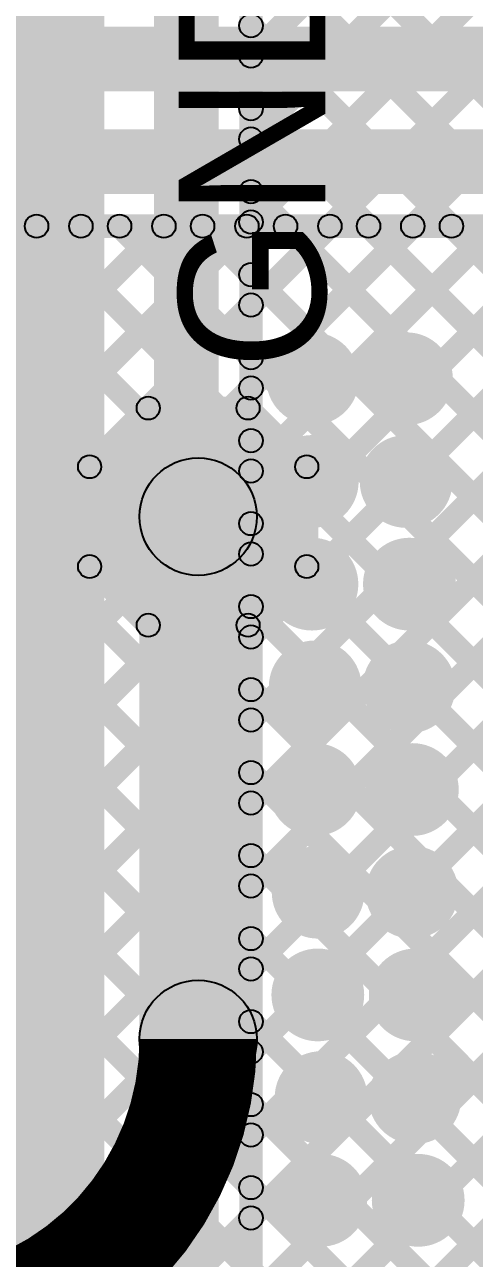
# Model space of a CAD drawing. Header units: millimetres. Extents: x -0.24 to 2.5, y 0 to 2.55.
# Drawn here: x 1.4089 to 1.5621, y 0.7962 to 1.2167 of the extents above; entities that cross this region are included whole.
import ezdxf

# ---------------------------------------------------------------- set-up
doc = ezdxf.new("R2010")
doc.units = ezdxf.units.MM
doc.header["$MEASUREMENT"] = 0
for name, color, linetype in [('BottomLayer', 5, 'Continuous'), ('BottomSolder', 6, 'Continuous'), ('TopLayer', 1, 'Continuous'), ('TopOverlay', 2, 'Continuous'), ('TopPaste', 8, 'Continuous'), ('TopSolder', 216, 'Continuous'), ('ViaHoleLayer', 16, 'Continuous')]:
    doc.layers.add(name, color=color, linetype=linetype)

# ---------------------------------------------------------------- blocks, each defined once
blk = doc.blocks.new('TEST_POINT_93')
at = {"layer": 'TopLayer'}
blk.add_hatch(color=1, dxfattribs=at).paths.add_polyline_path([(0.015, 0.03), (-0.015, 0.03), (-0.03, 0.015), (-0.03, -0.015), (-0.015, -0.03), (0.015, -0.03), (0.03, -0.015), (0.03, 0.015)])
at = {"layer": 'TopOverlay'}
for points in [[(-0.03422, 0.01422), (-0.03978, 0.01978), (-0.01978, 0.03978), (-0.01422, 0.03422)], [(-0.017, 0.03306), (-0.017, 0.04094), (0.017, 0.04094), (0.017, 0.03306)], [(-0.017, 0.03306), (-0.017, 0.04094), (0.017, 0.04094), (0.017, 0.03306)], [(0.01422, 0.03422), (0.01978, 0.03978), (0.03978, 0.01978), (0.03422, 0.01422)], [(-0.03306, -0.017), (-0.04094, -0.017), (-0.04094, 0.017), (-0.03306, 0.017)], [(0.04094, -0.017), (0.03306, -0.017), (0.03306, 0.017), (0.04094, 0.017)], [(-0.03978, -0.01978), (-0.03422, -0.01422), (-0.01422, -0.03422), (-0.01978, -0.03978)], [(0.01978, -0.03978), (0.01422, -0.03422), (0.03422, -0.01422), (0.03978, -0.01978)], [(-0.017, -0.04094), (-0.017, -0.03306), (0.017, -0.03306), (0.017, -0.04094)], [(-0.017, -0.04094), (-0.017, -0.03306), (0.017, -0.03306), (0.017, -0.04094)]]:
    blk.add_hatch(color=2, dxfattribs=at).paths.add_polyline_path(points)
h = blk.add_hatch(color=2, dxfattribs=at)
edge = h.paths.add_edge_path()
edge.add_arc((-0.017, 0.037), 0.00394, 0, 360)
h = blk.add_hatch(color=2, dxfattribs=at)
edge = h.paths.add_edge_path()
edge.add_arc((-0.017, 0.037), 0.00394, 0, 360)
h = blk.add_hatch(color=2, dxfattribs=at)
edge = h.paths.add_edge_path()
edge.add_arc((-0.017, 0.037), 0.00394, 0, 360)
h = blk.add_hatch(color=2, dxfattribs=at)
edge = h.paths.add_edge_path()
edge.add_arc((0.017, 0.037), 0.00394, 0, 360)
h = blk.add_hatch(color=2, dxfattribs=at)
edge = h.paths.add_edge_path()
edge.add_arc((0.017, 0.037), 0.00394, 0, 360)
h = blk.add_hatch(color=2, dxfattribs=at)
edge = h.paths.add_edge_path()
edge.add_arc((0.017, 0.037), 0.00394, 0, 360)
h = blk.add_hatch(color=2, dxfattribs=at)
edge = h.paths.add_edge_path()
edge.add_arc((-0.037, 0.017), 0.00394, 0, 360)
h = blk.add_hatch(color=2, dxfattribs=at)
edge = h.paths.add_edge_path()
edge.add_arc((-0.037, 0.017), 0.00394, 0, 360)
h = blk.add_hatch(color=2, dxfattribs=at)
edge = h.paths.add_edge_path()
edge.add_arc((0.037, 0.017), 0.00394, 0, 360)
h = blk.add_hatch(color=2, dxfattribs=at)
edge = h.paths.add_edge_path()
edge.add_arc((0.037, 0.017), 0.00394, 0, 360)
h = blk.add_hatch(color=2, dxfattribs=at)
edge = h.paths.add_edge_path()
edge.add_arc((-0.037, -0.017), 0.00394, 0, 360)
h = blk.add_hatch(color=2, dxfattribs=at)
edge = h.paths.add_edge_path()
edge.add_arc((-0.037, -0.017), 0.00394, 0, 360)
h = blk.add_hatch(color=2, dxfattribs=at)
edge = h.paths.add_edge_path()
edge.add_arc((0.037, -0.017), 0.00394, 0, 360)
h = blk.add_hatch(color=2, dxfattribs=at)
edge = h.paths.add_edge_path()
edge.add_arc((0.037, -0.017), 0.00394, 0, 360)
h = blk.add_hatch(color=2, dxfattribs=at)
edge = h.paths.add_edge_path()
edge.add_arc((-0.017, -0.037), 0.00394, 0, 360)
h = blk.add_hatch(color=2, dxfattribs=at)
edge = h.paths.add_edge_path()
edge.add_arc((-0.017, -0.037), 0.00394, 0, 360)
h = blk.add_hatch(color=2, dxfattribs=at)
edge = h.paths.add_edge_path()
edge.add_arc((-0.017, -0.037), 0.00394, 0, 360)
h = blk.add_hatch(color=2, dxfattribs=at)
edge = h.paths.add_edge_path()
edge.add_arc((0.017, -0.037), 0.00394, 0, 360)
h = blk.add_hatch(color=2, dxfattribs=at)
edge = h.paths.add_edge_path()
edge.add_arc((0.017, -0.037), 0.00394, 0, 360)
h = blk.add_hatch(color=2, dxfattribs=at)
edge = h.paths.add_edge_path()
edge.add_arc((0.017, -0.037), 0.00394, 0, 360)
at = {"layer": 'TopPaste'}
blk.add_hatch(color=8, dxfattribs=at).paths.add_polyline_path([(0.015, 0.03), (-0.015, 0.03), (-0.03, 0.015), (-0.03, -0.015), (-0.015, -0.03), (0.015, -0.03), (0.03, -0.015), (0.03, 0.015)])
at = {"layer": 'TopSolder'}
blk.add_hatch(color=216, dxfattribs=at).paths.add_polyline_path([(0.017, 0.034), (-0.017, 0.034), (-0.034, 0.017), (-0.034, -0.017), (-0.017, -0.034), (0.017, -0.034), (0.034, -0.017), (0.034, 0.017)])
at = {"layer": 'TopOverlay'}
for centre in [(-0.017, 0.037), (-0.017, 0.037), (-0.017, 0.037), (0.017, 0.037), (0.017, 0.037), (0.017, 0.037), (-0.037, 0.017), (-0.037, 0.017), (0.037, 0.017), (0.037, 0.017), (-0.037, -0.017), (-0.037, -0.017), (0.037, -0.017), (0.037, -0.017), (-0.017, -0.037), (-0.017, -0.037), (-0.017, -0.037), (0.017, -0.037), (0.017, -0.037), (0.017, -0.037)]:
    blk.add_circle(centre, 0.00394, dxfattribs=at)

msp = doc.modelspace()

# ---------------------------------------------------------------- hatches: boundary and pattern name
at = {"layer": 'BottomLayer'}
for points in [[(1.398, 0.744), (1.436, 0.744), (1.436, 2.182), (1.398, 2.182)], [(1.48883, 1.14658), (1.48317, 1.15223), (1.90677, 1.57583), (1.91242, 1.57017)], [(1.48883, 1.20315), (1.48317, 1.2088), (1.8502, 1.57583), (1.85585, 1.57017)], [(1.48883, 1.11829), (1.48317, 1.12395), (1.93505, 1.57583), (1.94071, 1.57017)], [(1.48883, 1.17486), (1.48317, 1.18052), (1.87848, 1.57583), (1.88414, 1.57017)], [(1.48883, 1.09001), (1.48317, 1.09566), (1.94217, 1.55466), (1.94783, 1.54901)], [(1.48883, 1.06172), (1.48317, 1.06738), (1.94217, 1.52638), (1.94783, 1.52072)], [(1.48883, 1.03344), (1.48317, 1.0391), (1.94217, 1.4981), (1.94783, 1.49244)], [(1.48883, 1.00515), (1.48317, 1.01081), (1.96557, 1.49321), (1.97123, 1.48756)], [(1.48883, 0.9203), (1.48317, 0.92596), (2.01956, 1.46235), (2.02522, 1.45669)], [(1.48883, 0.89202), (1.48317, 0.89767), (2.04784, 1.46235), (2.0535, 1.45669)], [(1.48883, 0.97687), (1.48317, 0.98253), (1.95761, 1.45696), (1.96326, 1.4513)], [(1.48883, 0.94859), (1.48317, 0.95424), (1.97344, 1.44451), (1.9791, 1.43886)], [(1.475, 0.779), (1.453, 0.779), (1.453, 1.434), (1.475, 1.434)], [(1.49, 0.779), (1.482, 0.779), (1.482, 1.434), (1.49, 1.434)], [(1.48883, 0.86373), (1.48317, 0.86939), (2.04917, 1.43539), (2.05483, 1.42973)], [(1.48883, 0.83545), (1.48317, 0.84111), (2.05385, 1.41178), (2.05951, 1.40613)], [(1.48883, 0.80716), (1.48317, 0.81282), (2.06698, 1.39663), (2.07264, 1.39098)], [(1.48883, 0.77888), (1.48317, 0.78454), (1.99157, 1.29294), (1.99723, 1.28728)], [(1.48317, 1.27008), (1.48883, 1.27574), (2.05174, 0.71283), (2.04608, 0.70717)], [(1.49351, 0.75528), (1.48785, 0.76093), (1.99317, 1.26625), (1.99883, 1.2606)], [(1.48317, 1.2418), (1.48883, 1.24745), (2.02345, 0.71283), (2.0178, 0.70717)], [(1.5057, 0.73918), (1.50004, 0.74484), (1.99317, 1.23797), (1.99883, 1.23231)], [(1.48317, 1.21351), (1.48883, 1.21917), (1.99517, 0.71283), (1.98951, 0.70717)], [(1.48317, 1.18523), (1.48883, 1.19089), (1.97583, 0.70389), (1.97017, 0.69823)], [(1.48317, 1.15695), (1.48883, 1.1626), (1.9526, 0.69883), (1.94695, 0.69317)], [(1.48317, 1.12866), (1.48883, 1.13432), (1.92432, 0.69883), (1.91866, 0.69317)], [(1.48317, 1.10038), (1.48883, 1.10603), (1.91003, 0.68483), (1.90438, 0.67917)], [(1.48317, 1.07209), (1.48883, 1.07775), (1.88766, 0.67891), (1.88201, 0.67326)], [(1.48317, 1.04381), (1.48883, 1.04947), (1.87514, 0.66315), (1.86948, 0.6575)], [(1.48317, 1.01553), (1.48883, 1.02118), (1.89971, 0.6103), (1.89405, 0.60465)], [(1.48317, 0.98724), (1.48883, 0.9929), (1.88091, 0.60081), (1.87526, 0.59516)], [(1.48317, 0.95896), (1.48883, 0.96461), (1.87071, 0.58274), (1.86505, 0.57708)], [(1.48317, 0.93067), (1.48883, 0.93633), (2.00683, 0.41833), (2.00117, 0.41267)], [(1.48317, 0.90239), (1.48883, 0.90805), (2.00683, 0.39005), (2.00117, 0.38439)], [(1.48317, 0.8741), (1.48883, 0.87976), (2.00683, 0.36176), (2.00117, 0.3561)], [(1.48317, 0.84582), (1.48883, 0.85148), (2.00683, 0.33348), (2.00117, 0.32782)], [(1.48317, 0.81754), (1.48883, 0.82319), (1.57897, 0.73305), (1.57331, 0.7274)]]:
    msp.add_hatch(color=5, dxfattribs=at).paths.add_polyline_path(points)
h = msp.add_hatch(color=5, dxfattribs=at)
edge = h.paths.add_edge_path()
edge.add_arc((1.486, 1.21634), 0.004, 0, 360)
h = msp.add_hatch(color=5, dxfattribs=at)
edge = h.paths.add_edge_path()
edge.add_arc((1.486, 1.20597), 0.004, 0, 360)
h = msp.add_hatch(color=5, dxfattribs=at)
edge = h.paths.add_edge_path()
edge.add_arc((1.486, 1.18806), 0.004, 0, 360)
h = msp.add_hatch(color=5, dxfattribs=at)
edge = h.paths.add_edge_path()
edge.add_arc((1.486, 1.17769), 0.004, 0, 360)
h = msp.add_hatch(color=5, dxfattribs=at)
edge = h.paths.add_edge_path()
edge.add_arc((1.486, 1.15977), 0.004, 0, 360)
h = msp.add_hatch(color=5, dxfattribs=at)
edge = h.paths.add_edge_path()
edge.add_arc((1.486, 1.1494), 0.004, 0, 360)
h = msp.add_hatch(color=5, dxfattribs=at)
edge = h.paths.add_edge_path()
edge.add_arc((1.486, 1.13149), 0.004, 0, 360)
h = msp.add_hatch(color=5, dxfattribs=at)
edge = h.paths.add_edge_path()
edge.add_arc((1.486, 1.12112), 0.004, 0, 360)
h = msp.add_hatch(color=5, dxfattribs=at)
edge = h.paths.add_edge_path()
edge.add_arc((1.486, 1.1032), 0.004, 0, 360)
h = msp.add_hatch(color=5, dxfattribs=at)
edge = h.paths.add_edge_path()
edge.add_arc((1.507, 1.096), 0.01181, 0, 360)
h = msp.add_hatch(color=5, dxfattribs=at)
edge = h.paths.add_edge_path()
edge.add_arc((1.539, 1.096), 0.01181, 0, 360)
h = msp.add_hatch(color=5, dxfattribs=at)
edge = h.paths.add_edge_path()
edge.add_arc((1.486, 1.09284), 0.004, 0, 360)
h = msp.add_hatch(color=5, dxfattribs=at)
edge = h.paths.add_edge_path()
edge.add_arc((1.486, 1.07492), 0.004, 0, 360)
h = msp.add_hatch(color=5, dxfattribs=at)
edge = h.paths.add_edge_path()
edge.add_arc((1.50689, 1.061), 0.01181, 0, 360)
h = msp.add_hatch(color=5, dxfattribs=at)
edge = h.paths.add_edge_path()
edge.add_arc((1.53889, 1.061), 0.01181, 0, 360)
h = msp.add_hatch(color=5, dxfattribs=at)
edge = h.paths.add_edge_path()
edge.add_arc((1.486, 1.06455), 0.004, 0, 360)
h = msp.add_hatch(color=5, dxfattribs=at)
edge = h.paths.add_edge_path()
edge.add_arc((1.486, 1.04664), 0.004, 0, 360)
h = msp.add_hatch(color=5, dxfattribs=at)
edge = h.paths.add_edge_path()
edge.add_arc((1.486, 1.03627), 0.004, 0, 360)
h = msp.add_hatch(color=5, dxfattribs=at)
edge = h.paths.add_edge_path()
edge.add_arc((1.50678, 1.026), 0.01181, 0, 360)
h = msp.add_hatch(color=5, dxfattribs=at)
edge = h.paths.add_edge_path()
edge.add_arc((1.54, 1.026), 0.01181, 0, 360)
h = msp.add_hatch(color=5, dxfattribs=at)
edge = h.paths.add_edge_path()
edge.add_arc((1.486, 1.01835), 0.004, 0, 360)
h = msp.add_hatch(color=5, dxfattribs=at)
edge = h.paths.add_edge_path()
edge.add_arc((1.486, 1.00798), 0.004, 0, 360)
h = msp.add_hatch(color=5, dxfattribs=at)
edge = h.paths.add_edge_path()
edge.add_arc((1.50789, 0.991), 0.01181, 0, 360)
h = msp.add_hatch(color=5, dxfattribs=at)
edge = h.paths.add_edge_path()
edge.add_arc((1.53989, 0.991), 0.01181, 0, 360)
h = msp.add_hatch(color=5, dxfattribs=at)
edge = h.paths.add_edge_path()
edge.add_arc((1.486, 0.99007), 0.004, 0, 360)
h = msp.add_hatch(color=5, dxfattribs=at)
edge = h.paths.add_edge_path()
edge.add_arc((1.486, 0.9797), 0.004, 0, 360)
h = msp.add_hatch(color=5, dxfattribs=at)
edge = h.paths.add_edge_path()
edge.add_arc((1.50778, 0.956), 0.01181, 0, 360)
h = msp.add_hatch(color=5, dxfattribs=at)
edge = h.paths.add_edge_path()
edge.add_arc((1.541, 0.956), 0.01181, 0, 360)
h = msp.add_hatch(color=5, dxfattribs=at)
edge = h.paths.add_edge_path()
edge.add_arc((1.486, 0.96179), 0.004, 0, 360)
h = msp.add_hatch(color=5, dxfattribs=at)
edge = h.paths.add_edge_path()
edge.add_arc((1.486, 0.95141), 0.004, 0, 360)
h = msp.add_hatch(color=5, dxfattribs=at)
edge = h.paths.add_edge_path()
edge.add_arc((1.486, 0.9335), 0.004, 0, 360)
h = msp.add_hatch(color=5, dxfattribs=at)
edge = h.paths.add_edge_path()
edge.add_arc((1.50889, 0.921), 0.01181, 0, 360)
h = msp.add_hatch(color=5, dxfattribs=at)
edge = h.paths.add_edge_path()
edge.add_arc((1.54089, 0.921), 0.01181, 0, 360)
h = msp.add_hatch(color=5, dxfattribs=at)
edge = h.paths.add_edge_path()
edge.add_arc((1.486, 0.92313), 0.004, 0, 360)
h = msp.add_hatch(color=5, dxfattribs=at)
edge = h.paths.add_edge_path()
edge.add_arc((1.486, 0.90522), 0.004, 0, 360)
h = msp.add_hatch(color=5, dxfattribs=at)
edge = h.paths.add_edge_path()
edge.add_arc((1.486, 0.89485), 0.004, 0, 360)
h = msp.add_hatch(color=5, dxfattribs=at)
edge = h.paths.add_edge_path()
edge.add_arc((1.50878, 0.886), 0.01181, 0, 360)
h = msp.add_hatch(color=5, dxfattribs=at)
edge = h.paths.add_edge_path()
edge.add_arc((1.542, 0.886), 0.01181, 0, 360)
h = msp.add_hatch(color=5, dxfattribs=at)
edge = h.paths.add_edge_path()
edge.add_arc((1.486, 0.87693), 0.004, 0, 360)
h = msp.add_hatch(color=5, dxfattribs=at)
edge = h.paths.add_edge_path()
edge.add_arc((1.486, 0.86656), 0.004, 0, 360)
h = msp.add_hatch(color=5, dxfattribs=at)
edge = h.paths.add_edge_path()
edge.add_arc((1.50989, 0.851), 0.01181, 0, 360)
h = msp.add_hatch(color=5, dxfattribs=at)
edge = h.paths.add_edge_path()
edge.add_arc((1.54189, 0.851), 0.01181, 0, 360)
h = msp.add_hatch(color=5, dxfattribs=at)
edge = h.paths.add_edge_path()
edge.add_arc((1.486, 0.84865), 0.004, 0, 360)
h = msp.add_hatch(color=5, dxfattribs=at)
edge = h.paths.add_edge_path()
edge.add_arc((1.486, 0.83828), 0.004, 0, 360)
h = msp.add_hatch(color=5, dxfattribs=at)
edge = h.paths.add_edge_path()
edge.add_arc((1.486, 0.82036), 0.004, 0, 360)
h = msp.add_hatch(color=5, dxfattribs=at)
edge = h.paths.add_edge_path()
edge.add_arc((1.50978, 0.816), 0.01181, 0, 360)
h = msp.add_hatch(color=5, dxfattribs=at)
edge = h.paths.add_edge_path()
edge.add_arc((1.543, 0.816), 0.01181, 0, 360)
h = msp.add_hatch(color=5, dxfattribs=at)
edge = h.paths.add_edge_path()
edge.add_arc((1.486, 0.80999), 0.004, 0, 360)
at = {"layer": 'BottomSolder'}
h = msp.add_hatch(color=6, dxfattribs=at)
edge = h.paths.add_edge_path()
edge.add_arc((1.507, 1.096), 0.01581, 0, 360)
h = msp.add_hatch(color=6, dxfattribs=at)
edge = h.paths.add_edge_path()
edge.add_arc((1.539, 1.096), 0.01581, 0, 360)
h = msp.add_hatch(color=6, dxfattribs=at)
edge = h.paths.add_edge_path()
edge.add_arc((1.50689, 1.061), 0.01581, 0, 360)
h = msp.add_hatch(color=6, dxfattribs=at)
edge = h.paths.add_edge_path()
edge.add_arc((1.53889, 1.061), 0.01581, 0, 360)
h = msp.add_hatch(color=6, dxfattribs=at)
edge = h.paths.add_edge_path()
edge.add_arc((1.50678, 1.026), 0.01581, 0, 360)
h = msp.add_hatch(color=6, dxfattribs=at)
edge = h.paths.add_edge_path()
edge.add_arc((1.54, 1.026), 0.01581, 0, 360)
h = msp.add_hatch(color=6, dxfattribs=at)
edge = h.paths.add_edge_path()
edge.add_arc((1.50789, 0.991), 0.01581, 0, 360)
h = msp.add_hatch(color=6, dxfattribs=at)
edge = h.paths.add_edge_path()
edge.add_arc((1.53989, 0.991), 0.01581, 0, 360)
h = msp.add_hatch(color=6, dxfattribs=at)
edge = h.paths.add_edge_path()
edge.add_arc((1.50778, 0.956), 0.01581, 0, 360)
h = msp.add_hatch(color=6, dxfattribs=at)
edge = h.paths.add_edge_path()
edge.add_arc((1.541, 0.956), 0.01581, 0, 360)
h = msp.add_hatch(color=6, dxfattribs=at)
edge = h.paths.add_edge_path()
edge.add_arc((1.50889, 0.921), 0.01581, 0, 360)
h = msp.add_hatch(color=6, dxfattribs=at)
edge = h.paths.add_edge_path()
edge.add_arc((1.54089, 0.921), 0.01581, 0, 360)
h = msp.add_hatch(color=6, dxfattribs=at)
edge = h.paths.add_edge_path()
edge.add_arc((1.50878, 0.886), 0.01581, 0, 360)
h = msp.add_hatch(color=6, dxfattribs=at)
edge = h.paths.add_edge_path()
edge.add_arc((1.542, 0.886), 0.01581, 0, 360)
h = msp.add_hatch(color=6, dxfattribs=at)
edge = h.paths.add_edge_path()
edge.add_arc((1.50989, 0.851), 0.01581, 0, 360)
h = msp.add_hatch(color=6, dxfattribs=at)
edge = h.paths.add_edge_path()
edge.add_arc((1.54189, 0.851), 0.01581, 0, 360)
h = msp.add_hatch(color=6, dxfattribs=at)
edge = h.paths.add_edge_path()
edge.add_arc((1.50978, 0.816), 0.01581, 0, 360)
h = msp.add_hatch(color=6, dxfattribs=at)
edge = h.paths.add_edge_path()
edge.add_arc((1.543, 0.816), 0.01581, 0, 360)
at = {"layer": 'TopLayer'}
for points in [[(1.15025, 1.194), (1.15025, 1.216), (1.99351, 1.216), (1.99351, 1.194)], [(1.26723, 1.159), (1.26723, 1.181), (2.155, 1.181), (2.155, 1.159)], [(1.18483, 0.78601), (1.17917, 0.79166), (1.53834, 1.15083), (1.54399, 1.14517)], [(1.18483, 0.75772), (1.17917, 0.76338), (1.56662, 1.15083), (1.57228, 1.14517)], [(1.18483, 0.72944), (1.17917, 0.7351), (1.5949, 1.15083), (1.60056, 1.14517)], [(1.21953, 0.73586), (1.21387, 0.74151), (1.62319, 1.15083), (1.62885, 1.14517)], [(1.24813, 0.73617), (1.24247, 0.74183), (1.65147, 1.15083), (1.65713, 1.14517)], [(1.26723, 1.144), (1.26723, 1.152), (2.14897, 1.152), (2.14897, 1.144)], [(1.27641, 0.73617), (1.27076, 0.74183), (1.67976, 1.15083), (1.68541, 1.14517)], [(1.30442, 0.73589), (1.29876, 0.74155), (1.70804, 1.15083), (1.7137, 1.14517)], [(1.32992, 0.73311), (1.32426, 0.73877), (1.73633, 1.15083), (1.74198, 1.14517)], [(1.3582, 0.73311), (1.35255, 0.73877), (1.76461, 1.15083), (1.77027, 1.14517)], [(1.37783, 1.09215), (1.37217, 1.0978), (1.4252, 1.15083), (1.43085, 1.14517)], [(1.38649, 0.73311), (1.38083, 0.73877), (1.79289, 1.15083), (1.79855, 1.14517)], [(1.38181, 1.14517), (1.38747, 1.15083), (1.73485, 0.80345), (1.72919, 0.79779)], [(1.3887, 1.07473), (1.38305, 1.08039), (1.45348, 1.15083), (1.45914, 1.14517)], [(1.39677, 1.05451), (1.39111, 1.06017), (1.48177, 1.15083), (1.48742, 1.14517)], [(1.39677, 1.02623), (1.39111, 1.03189), (1.51005, 1.15083), (1.51571, 1.14517)], [(1.40766, 0.726), (1.40201, 0.73166), (1.82118, 1.15083), (1.82684, 1.14517)], [(1.41009, 1.14517), (1.41575, 1.15083), (1.76275, 0.80383), (1.75709, 0.79817)], [(1.43838, 1.14517), (1.44403, 1.15083), (1.79103, 0.80383), (1.78538, 0.79817)], [(1.44612, 0.73617), (1.44046, 0.74183), (1.84946, 1.15083), (1.85512, 1.14517)], [(1.46666, 1.14517), (1.47232, 1.15083), (1.81932, 0.80383), (1.81366, 0.79817)], [(1.4744, 0.73617), (1.46875, 0.74183), (1.87775, 1.15083), (1.8834, 1.14517)], [(1.49369, 0.72717), (1.48803, 0.73283), (1.90603, 1.15083), (1.91169, 1.14517)], [(1.49495, 1.14517), (1.5006, 1.15083), (1.8476, 0.80383), (1.84195, 0.79817)], [(1.52323, 1.14517), (1.52889, 1.15083), (1.87589, 0.80383), (1.87023, 0.79817)], [(1.55151, 1.14517), (1.55717, 1.15083), (1.90417, 0.80383), (1.89851, 0.79817)], [(1.36964, 1.12906), (1.3753, 1.13471), (1.71816, 0.79186), (1.7125, 0.7862)], [(1.37217, 1.09824), (1.37783, 1.1039), (1.70401, 0.77771), (1.69836, 0.77206)], [(1.16098, 1.05487), (1.16664, 1.06053), (1.48534, 0.74183), (1.47968, 0.73617)], [(1.27605, 1.05295), (1.2817, 1.0586), (1.66248, 0.67783), (1.65682, 0.67217)], [(1.39111, 1.05102), (1.39677, 1.05668), (1.69228, 0.76116), (1.68662, 0.75551)], [(1.488, 0.87099), (1.448, 0.87099), (1.448, 1.049), (1.488, 1.049)], [(1.27554, 1.02517), (1.2812, 1.03082), (1.57897, 0.73305), (1.57331, 0.7274)], [(1.38964, 1.0242), (1.3953, 1.02986), (1.69183, 0.73333), (1.68617, 0.72767)], [(1.2614, 1.01102), (1.26706, 1.01668), (1.55091, 0.73283), (1.54525, 0.72717)], [(1.3755, 1.01006), (1.38116, 1.01572), (1.69183, 0.70505), (1.68617, 0.69939)], [(1.23897, 1.00517), (1.24462, 1.01083), (1.52262, 0.73283), (1.51697, 0.72717)], [(1.3521, 1.00517), (1.35776, 1.01083), (1.68645, 0.68214), (1.68079, 0.67649)]]:
    msp.add_hatch(color=1, dxfattribs=at).paths.add_polyline_path(points)
h = msp.add_hatch(color=1, dxfattribs=at)
edge = h.paths.add_edge_path()
edge.add_arc((1.41292, 1.148), 0.004, 0, 360)
h = msp.add_hatch(color=1, dxfattribs=at)
edge = h.paths.add_edge_path()
edge.add_arc((1.42803, 1.148), 0.004, 0, 360)
h = msp.add_hatch(color=1, dxfattribs=at)
edge = h.paths.add_edge_path()
edge.add_arc((1.4412, 1.148), 0.004, 0, 360)
h = msp.add_hatch(color=1, dxfattribs=at)
edge = h.paths.add_edge_path()
edge.add_arc((1.45631, 1.148), 0.004, 0, 360)
h = msp.add_hatch(color=1, dxfattribs=at)
edge = h.paths.add_edge_path()
edge.add_arc((1.46949, 1.148), 0.004, 0, 360)
h = msp.add_hatch(color=1, dxfattribs=at)
edge = h.paths.add_edge_path()
edge.add_arc((1.4846, 1.148), 0.004, 0, 360)
h = msp.add_hatch(color=1, dxfattribs=at)
edge = h.paths.add_edge_path()
edge.add_arc((1.49777, 1.148), 0.004, 0, 360)
h = msp.add_hatch(color=1, dxfattribs=at)
edge = h.paths.add_edge_path()
edge.add_arc((1.51288, 1.148), 0.004, 0, 360)
h = msp.add_hatch(color=1, dxfattribs=at)
edge = h.paths.add_edge_path()
edge.add_arc((1.52606, 1.148), 0.004, 0, 360)
h = msp.add_hatch(color=1, dxfattribs=at)
edge = h.paths.add_edge_path()
edge.add_arc((1.54116, 1.148), 0.004, 0, 360)
h = msp.add_hatch(color=1, dxfattribs=at)
edge = h.paths.add_edge_path()
edge.add_arc((1.55434, 1.148), 0.004, 0, 360)
h = msp.add_hatch(color=1, dxfattribs=at)
edge = h.paths.add_edge_path()
edge.add_arc((1.507, 1.096), 0.01181, 0, 360)
h = msp.add_hatch(color=1, dxfattribs=at)
edge = h.paths.add_edge_path()
edge.add_arc((1.539, 1.096), 0.01181, 0, 360)
h = msp.add_hatch(color=1, dxfattribs=at)
edge = h.paths.add_edge_path()
edge.add_arc((1.50689, 1.061), 0.01181, 0, 360)
h = msp.add_hatch(color=1, dxfattribs=at)
edge = h.paths.add_edge_path()
edge.add_arc((1.53889, 1.061), 0.01181, 0, 360)
h = msp.add_hatch(color=1, dxfattribs=at)
edge = h.paths.add_edge_path()
edge.add_arc((1.468, 1.049), 0.02, 0, 360)
h = msp.add_hatch(color=1, dxfattribs=at)
edge = h.paths.add_edge_path()
edge.add_arc((1.50678, 1.026), 0.01181, 0, 360)
h = msp.add_hatch(color=1, dxfattribs=at)
edge = h.paths.add_edge_path()
edge.add_arc((1.54, 1.026), 0.01181, 0, 360)
h = msp.add_hatch(color=1, dxfattribs=at)
edge = h.paths.add_edge_path()
edge.add_arc((1.50789, 0.991), 0.01181, 0, 360)
h = msp.add_hatch(color=1, dxfattribs=at)
edge = h.paths.add_edge_path()
edge.add_arc((1.53989, 0.991), 0.01181, 0, 360)
h = msp.add_hatch(color=1, dxfattribs=at)
edge = h.paths.add_edge_path()
edge.add_arc((1.50778, 0.956), 0.01181, 0, 360)
h = msp.add_hatch(color=1, dxfattribs=at)
edge = h.paths.add_edge_path()
edge.add_arc((1.541, 0.956), 0.01181, 0, 360)
h = msp.add_hatch(color=1, dxfattribs=at)
edge = h.paths.add_edge_path()
edge.add_arc((1.50889, 0.921), 0.01181, 0, 360)
h = msp.add_hatch(color=1, dxfattribs=at)
edge = h.paths.add_edge_path()
edge.add_arc((1.54089, 0.921), 0.01181, 0, 360)
h = msp.add_hatch(color=1, dxfattribs=at)
edge = h.paths.add_edge_path()
edge.add_arc((1.50878, 0.886), 0.01181, 0, 360)
h = msp.add_hatch(color=1, dxfattribs=at)
edge = h.paths.add_edge_path()
edge.add_arc((1.542, 0.886), 0.01181, 0, 360)
h = msp.add_hatch(color=1, dxfattribs=at)
edge = h.paths.add_edge_path()
edge.add_arc((1.468, 0.87099), 0.02, 0, 360)
h = msp.add_hatch(color=1, dxfattribs=at)
edge = h.paths.add_edge_path()
edge.add_arc((1.468, 0.87099), 0.02, 0, 360)
h = msp.add_hatch(color=1, dxfattribs=at)
edge = h.paths.add_edge_path()
edge.add_arc((1.50989, 0.851), 0.01181, 0, 360)
h = msp.add_hatch(color=1, dxfattribs=at)
edge = h.paths.add_edge_path()
edge.add_arc((1.54189, 0.851), 0.01181, 0, 360)
h = msp.add_hatch(color=1, dxfattribs=at)
edge = h.paths.add_edge_path()
edge.add_arc((1.50978, 0.816), 0.01181, 0, 360)
h = msp.add_hatch(color=1, dxfattribs=at)
edge = h.paths.add_edge_path()
edge.add_arc((1.543, 0.816), 0.01181, 0, 360)
at = {"layer": 'TopSolder'}
h = msp.add_hatch(color=216, dxfattribs=at)
edge = h.paths.add_edge_path()
edge.add_arc((1.507, 1.096), 0.01581, 0, 360)
h = msp.add_hatch(color=216, dxfattribs=at)
edge = h.paths.add_edge_path()
edge.add_arc((1.539, 1.096), 0.01581, 0, 360)
h = msp.add_hatch(color=216, dxfattribs=at)
edge = h.paths.add_edge_path()
edge.add_arc((1.50689, 1.061), 0.01581, 0, 360)
h = msp.add_hatch(color=216, dxfattribs=at)
edge = h.paths.add_edge_path()
edge.add_arc((1.53889, 1.061), 0.01581, 0, 360)
h = msp.add_hatch(color=216, dxfattribs=at)
edge = h.paths.add_edge_path()
edge.add_arc((1.50678, 1.026), 0.01581, 0, 360)
h = msp.add_hatch(color=216, dxfattribs=at)
edge = h.paths.add_edge_path()
edge.add_arc((1.54, 1.026), 0.01581, 0, 360)
h = msp.add_hatch(color=216, dxfattribs=at)
edge = h.paths.add_edge_path()
edge.add_arc((1.50789, 0.991), 0.01581, 0, 360)
h = msp.add_hatch(color=216, dxfattribs=at)
edge = h.paths.add_edge_path()
edge.add_arc((1.53989, 0.991), 0.01581, 0, 360)
h = msp.add_hatch(color=216, dxfattribs=at)
edge = h.paths.add_edge_path()
edge.add_arc((1.50778, 0.956), 0.01581, 0, 360)
h = msp.add_hatch(color=216, dxfattribs=at)
edge = h.paths.add_edge_path()
edge.add_arc((1.541, 0.956), 0.01581, 0, 360)
h = msp.add_hatch(color=216, dxfattribs=at)
edge = h.paths.add_edge_path()
edge.add_arc((1.50889, 0.921), 0.01581, 0, 360)
h = msp.add_hatch(color=216, dxfattribs=at)
edge = h.paths.add_edge_path()
edge.add_arc((1.54089, 0.921), 0.01581, 0, 360)
h = msp.add_hatch(color=216, dxfattribs=at)
edge = h.paths.add_edge_path()
edge.add_arc((1.50878, 0.886), 0.01581, 0, 360)
h = msp.add_hatch(color=216, dxfattribs=at)
edge = h.paths.add_edge_path()
edge.add_arc((1.542, 0.886), 0.01581, 0, 360)
h = msp.add_hatch(color=216, dxfattribs=at)
edge = h.paths.add_edge_path()
edge.add_arc((1.50989, 0.851), 0.01581, 0, 360)
h = msp.add_hatch(color=216, dxfattribs=at)
edge = h.paths.add_edge_path()
edge.add_arc((1.54189, 0.851), 0.01581, 0, 360)
h = msp.add_hatch(color=216, dxfattribs=at)
edge = h.paths.add_edge_path()
edge.add_arc((1.50978, 0.816), 0.01581, 0, 360)
h = msp.add_hatch(color=216, dxfattribs=at)
edge = h.paths.add_edge_path()
edge.add_arc((1.543, 0.816), 0.01581, 0, 360)
at = {"layer": 'ViaHoleLayer'}
h = msp.add_hatch(color=16, dxfattribs=at)
edge = h.paths.add_edge_path()
edge.add_arc((1.507, 1.096), 0.00787, 0, 360)
h = msp.add_hatch(color=16, dxfattribs=at)
edge = h.paths.add_edge_path()
edge.add_arc((1.539, 1.096), 0.00787, 0, 360)
h = msp.add_hatch(color=16, dxfattribs=at)
edge = h.paths.add_edge_path()
edge.add_arc((1.50689, 1.061), 0.00787, 0, 360)
h = msp.add_hatch(color=16, dxfattribs=at)
edge = h.paths.add_edge_path()
edge.add_arc((1.53889, 1.061), 0.00787, 0, 360)
h = msp.add_hatch(color=16, dxfattribs=at)
edge = h.paths.add_edge_path()
edge.add_arc((1.50678, 1.026), 0.00787, 0, 360)
h = msp.add_hatch(color=16, dxfattribs=at)
edge = h.paths.add_edge_path()
edge.add_arc((1.54, 1.026), 0.00787, 0, 360)
h = msp.add_hatch(color=16, dxfattribs=at)
edge = h.paths.add_edge_path()
edge.add_arc((1.50789, 0.991), 0.00787, 0, 360)
h = msp.add_hatch(color=16, dxfattribs=at)
edge = h.paths.add_edge_path()
edge.add_arc((1.53989, 0.991), 0.00787, 0, 360)
h = msp.add_hatch(color=16, dxfattribs=at)
edge = h.paths.add_edge_path()
edge.add_arc((1.50778, 0.956), 0.00787, 0, 360)
h = msp.add_hatch(color=16, dxfattribs=at)
edge = h.paths.add_edge_path()
edge.add_arc((1.541, 0.956), 0.00787, 0, 360)
h = msp.add_hatch(color=16, dxfattribs=at)
edge = h.paths.add_edge_path()
edge.add_arc((1.50889, 0.921), 0.00787, 0, 360)
h = msp.add_hatch(color=16, dxfattribs=at)
edge = h.paths.add_edge_path()
edge.add_arc((1.54089, 0.921), 0.00787, 0, 360)
h = msp.add_hatch(color=16, dxfattribs=at)
edge = h.paths.add_edge_path()
edge.add_arc((1.50878, 0.886), 0.00787, 0, 360)
h = msp.add_hatch(color=16, dxfattribs=at)
edge = h.paths.add_edge_path()
edge.add_arc((1.542, 0.886), 0.00787, 0, 360)
h = msp.add_hatch(color=16, dxfattribs=at)
edge = h.paths.add_edge_path()
edge.add_arc((1.50989, 0.851), 0.00787, 0, 360)
h = msp.add_hatch(color=16, dxfattribs=at)
edge = h.paths.add_edge_path()
edge.add_arc((1.54189, 0.851), 0.00787, 0, 360)
h = msp.add_hatch(color=16, dxfattribs=at)
edge = h.paths.add_edge_path()
edge.add_arc((1.50978, 0.816), 0.00787, 0, 360)
h = msp.add_hatch(color=16, dxfattribs=at)
edge = h.paths.add_edge_path()
edge.add_arc((1.543, 0.816), 0.00787, 0, 360)

# ---------------------------------------------------------------- linework, layer by layer
at = {"layer": 'BottomLayer'}
for centre in [(1.486, 1.21634), (1.486, 1.20597), (1.486, 1.18806), (1.486, 1.17769), (1.486, 1.15977), (1.486, 1.1494), (1.486, 1.13149), (1.486, 1.12112), (1.486, 1.1032), (1.486, 1.09284), (1.486, 1.07492), (1.486, 1.06455), (1.486, 1.04664), (1.486, 1.03627), (1.486, 1.01835), (1.486, 1.00798), (1.486, 0.99007), (1.486, 0.9797), (1.486, 0.96179), (1.486, 0.95141), (1.486, 0.9335), (1.486, 0.92313), (1.486, 0.90522), (1.486, 0.89485), (1.486, 0.87693), (1.486, 0.86656), (1.486, 0.84865), (1.486, 0.83828), (1.486, 0.82036), (1.486, 0.80999)]:
    msp.add_circle(centre, 0.004, dxfattribs=at)
at = {"layer": 'TopLayer', "const_width": 0.04}
msp.add_lwpolyline([(1.468, 0.87099, -0.414214), (1.368, 0.77099)], format="xyb", dxfattribs=at)
at = {"layer": 'TopLayer'}
for centre, radius in [((1.41292, 1.148), 0.004), ((1.42803, 1.148), 0.004), ((1.4412, 1.148), 0.004), ((1.45631, 1.148), 0.004), ((1.46949, 1.148), 0.004), ((1.4846, 1.148), 0.004), ((1.49777, 1.148), 0.004), ((1.51288, 1.148), 0.004), ((1.52606, 1.148), 0.004), ((1.54116, 1.148), 0.004), ((1.55434, 1.148), 0.004), ((1.468, 1.049), 0.02), ((1.468, 0.87099), 0.02), ((1.468, 0.87099), 0.02)]:
    msp.add_circle(centre, radius, dxfattribs=at)

# ---------------------------------------------------------------- block references
at = {"rotation": 360}
msp.add_blockref('TEST_POINT_93', (1.468, 1.049), dxfattribs=at)

# ---------------------------------------------------------------- texts
at = {"layer": 'TopOverlay'}
msp.add_text('GND', height=0.05, rotation=90, dxfattribs=at).set_placement((1.5114, 1.099))

doc.saveas('drawing.dxf')
